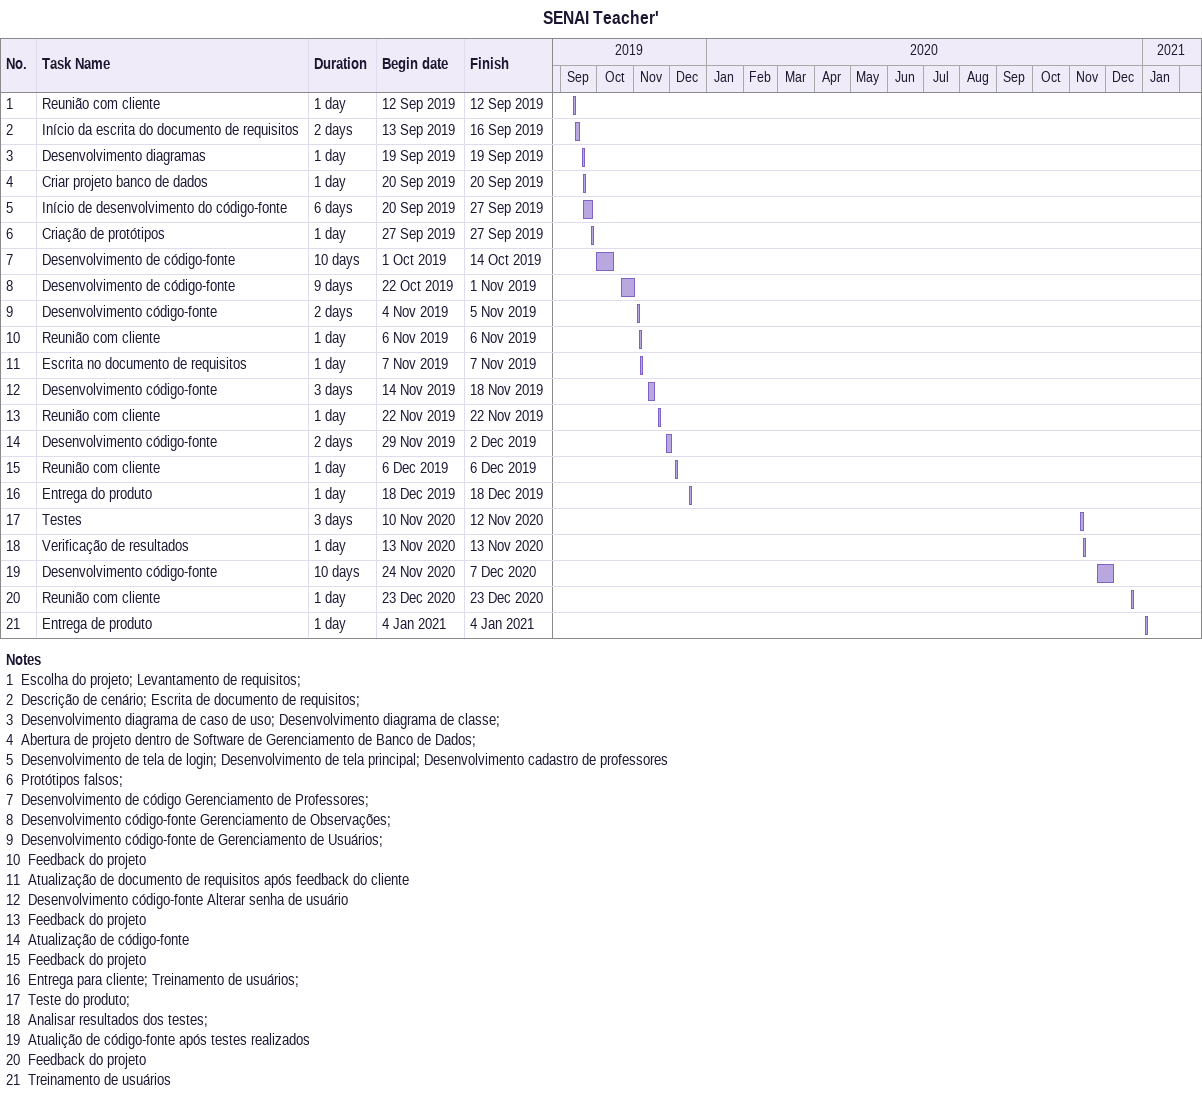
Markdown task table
SENAI Teacher'

| ID | Task | Duration | Start | Finish |
|---|---|---|---|---|
| 1 | Reunião com cliente | 1d | 2019-09-12 | 2019-09-12 |
| 2 | Início da escrita do documento de requisitos | 2d | 2019-09-13 | 2019-09-16 |
| 3 | Desenvolvimento diagramas | 1d | 2019-09-19 | 2019-09-19 |
| 4 | Criar projeto banco de dados | 1d | 2019-09-20 | 2019-09-20 |
| 5 | Início de desenvolvimento do código-fonte | 6d | 2019-09-20 | 2019-09-27 |
| 6 | Criação de protótipos | 1d | 2019-09-27 | 2019-09-27 |
| 7 | Desenvolvimento de código-fonte | 10d | 2019-10-01 | 2019-10-14 |
| 8 | Desenvolvimento de código-fonte | 9d | 2019-10-22 | 2019-11-01 |
| 9 | Desenvolvimento código-fonte | 2d | 2019-11-04 | 2019-11-05 |
| 10 | Reunião com cliente | 1d | 2019-11-06 | 2019-11-06 |
| 11 | Escrita no documento de requisitos | 1d | 2019-11-07 | 2019-11-07 |
| 12 | Desenvolvimento código-fonte | 3d | 2019-11-14 | 2019-11-18 |
| 13 | Reunião com cliente | 1d | 2019-11-22 | 2019-11-22 |
| 14 | Desenvolvimento código-fonte | 2d | 2019-11-29 | 2019-12-02 |
| 15 | Reunião com cliente | 1d | 2019-12-06 | 2019-12-06 |
| 16 | Entrega do produto | 1d | 2019-12-18 | 2019-12-18 |
| 17 | Testes | 3d | 2020-11-10 | 2020-11-12 |
| 18 | Verificação de resultados | 1d | 2020-11-13 | 2020-11-13 |
| 19 | Desenvolvimento código-fonte | 10d | 2020-11-24 | 2020-12-07 |
| 20 | Reunião com cliente | 1d | 2020-12-23 | 2020-12-23 |
| 21 | Entrega de produto | 1d | 2021-01-04 | 2021-01-04 |

Notes
- 1: Escolha do projeto; Levantamento de requisitos;
- 2: Descrição de cenário; Escrita de documento de requisitos;
- 3: Desenvolvimento diagrama de caso de uso; Desenvolvimento diagrama de classe;
- 4: Abertura de projeto dentro de Software de Gerenciamento de Banco de Dados;
- 5: Desenvolvimento de tela de login; Desenvolvimento de tela principal; Desenvolvimento cadastro de professores
- 6: Protótipos falsos;
- 7: Desenvolvimento de código Gerenciamento de Professores;
- 8: Desenvolvimento código-fonte Gerenciamento de Observações;
- 9: Desenvolvimento código-fonte de Gerenciamento de Usuários;
- 10: Feedback do projeto
- 11: Atualização de documento de requisitos após feedback do cliente
- 12: Desenvolvimento código-fonte Alterar senha de usuário
- 13: Feedback do projeto
- 14: Atualização de código-fonte
- 15: Feedback do projeto
- 16: Entrega para cliente; Treinamento de usuários;
- 17: Teste do produto;
- 18: Analisar resultados dos testes;
- 19: Atualição de código-fonte após testes realizados
- 20: Feedback do projeto
- 21: Treinamento de usuários
